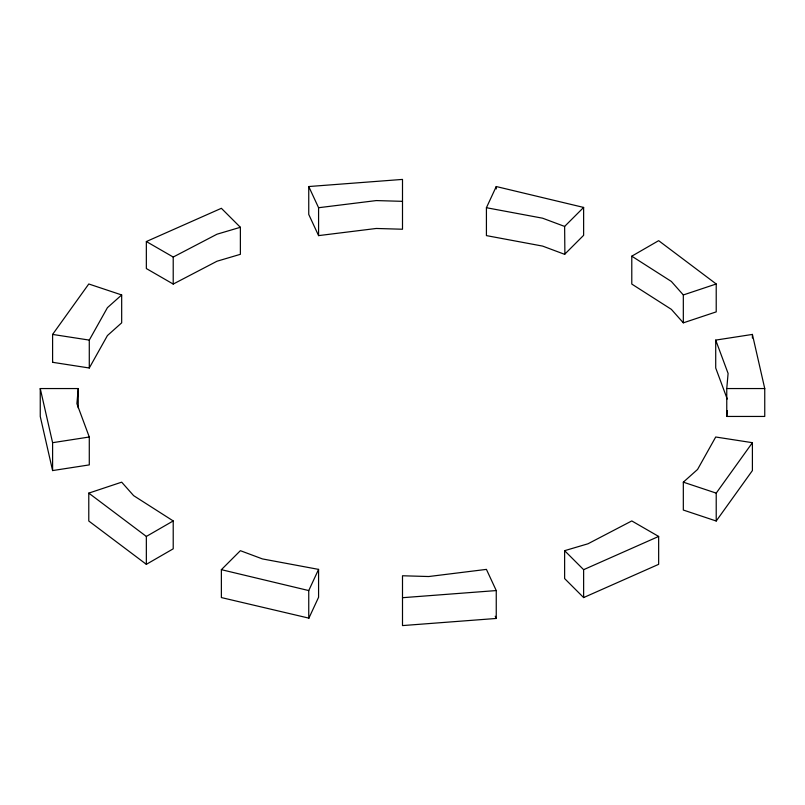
<?xml version="1.0" encoding="UTF-8"?>
<svg xmlns="http://www.w3.org/2000/svg" width="805" height="805" viewBox="0 0 805 805"><rect width="100%" height="100%" fill="white"/><g stroke="black" fill="none" stroke-linecap="round" stroke-linejoin="round"><path stroke-width="1.21" d="M78.236 388.553L76.908 403.687L89.285 437.004L89.285 464.898L52.597 470.573L40.25 416.447L40.25 388.553L78.236 388.553L78.236 407.954M726.764 388.553L728.092 373.419L715.715 340.102L752.403 334.427L764.75 388.553L764.75 416.447L726.764 416.447L726.764 388.553L764.75 388.553M726.764 416.447L727.277 410.62M318.579 569.387L318.579 597.28L308.748 618.461L308.748 590.568L318.579 569.387L262.41 558.912L240.373 550.68L221.375 569.678L221.375 597.572L308.889 618.139M486.421 207.72L496.252 186.539L583.625 207.428L583.625 235.322L564.627 254.32L542.59 246.089L486.421 235.613L486.421 207.72L542.59 218.195L564.627 226.426L583.625 207.428M52.597 362.31L89.285 367.996L89.285 340.102L107.427 307.671L121.676 294.952L88.781 283.984L52.597 334.427L52.597 362.31L53.16 362.401M89.285 367.996L107.427 335.564L121.676 322.835L121.676 294.952M716.219 521.016L716.219 493.123L752.403 442.69L715.715 437.004L697.573 469.436L683.324 482.165L683.324 510.048L716.219 521.016L752.403 470.573L752.403 442.69M146.349 564.335L146.349 536.442L173.216 520.936L133.64 495.649L121.676 482.165L88.781 493.123L88.781 521.016L146.349 564.335L173.216 548.819L173.216 520.936M631.784 256.181L658.651 240.665L716.219 283.984L716.219 311.877L683.324 322.835L671.36 309.351L631.784 284.064L631.784 256.181L671.36 281.458L683.324 294.952L683.324 322.835M146.349 241.54L173.216 257.047L216.998 234.205L240.373 227.292L240.373 254.32L216.998 261.223L173.216 284.064L146.349 268.558L146.349 241.54L221.375 208.304L240.373 227.292M583.625 597.572L583.625 569.678L658.651 536.442L658.651 564.335L583.625 597.572L564.627 578.574L564.627 550.68L588.002 543.778L631.784 520.936L658.651 536.442M683.324 294.952L716.219 283.984M52.597 470.573L52.597 442.69L89.285 437.004M308.748 186.539L308.748 214.432L318.579 235.613L376.277 228.469L402.5 229.234L402.5 179.414L308.748 186.539L318.579 207.72L376.277 200.576L402.5 201.341M402.5 597.702L496.252 590.568L496.252 618.461L402.5 625.586L402.5 575.766L428.723 576.531L486.421 569.387L496.252 590.568M52.597 334.427L89.285 340.102M221.375 569.678L308.748 590.568M683.324 482.165L716.219 493.123M564.889 254.058L564.627 226.426M88.781 493.123L146.349 536.442M564.627 550.68L583.625 569.678M495.226 616.228L496.252 618.461M727.237 399.028L715.715 367.996L715.715 340.102M40.25 388.553L52.597 442.69M752.403 334.427L752.403 338.06M496.252 186.539L496.252 188.964M318.579 207.72L318.579 235.613M173.216 257.047L173.216 284.064"/></g></svg>
